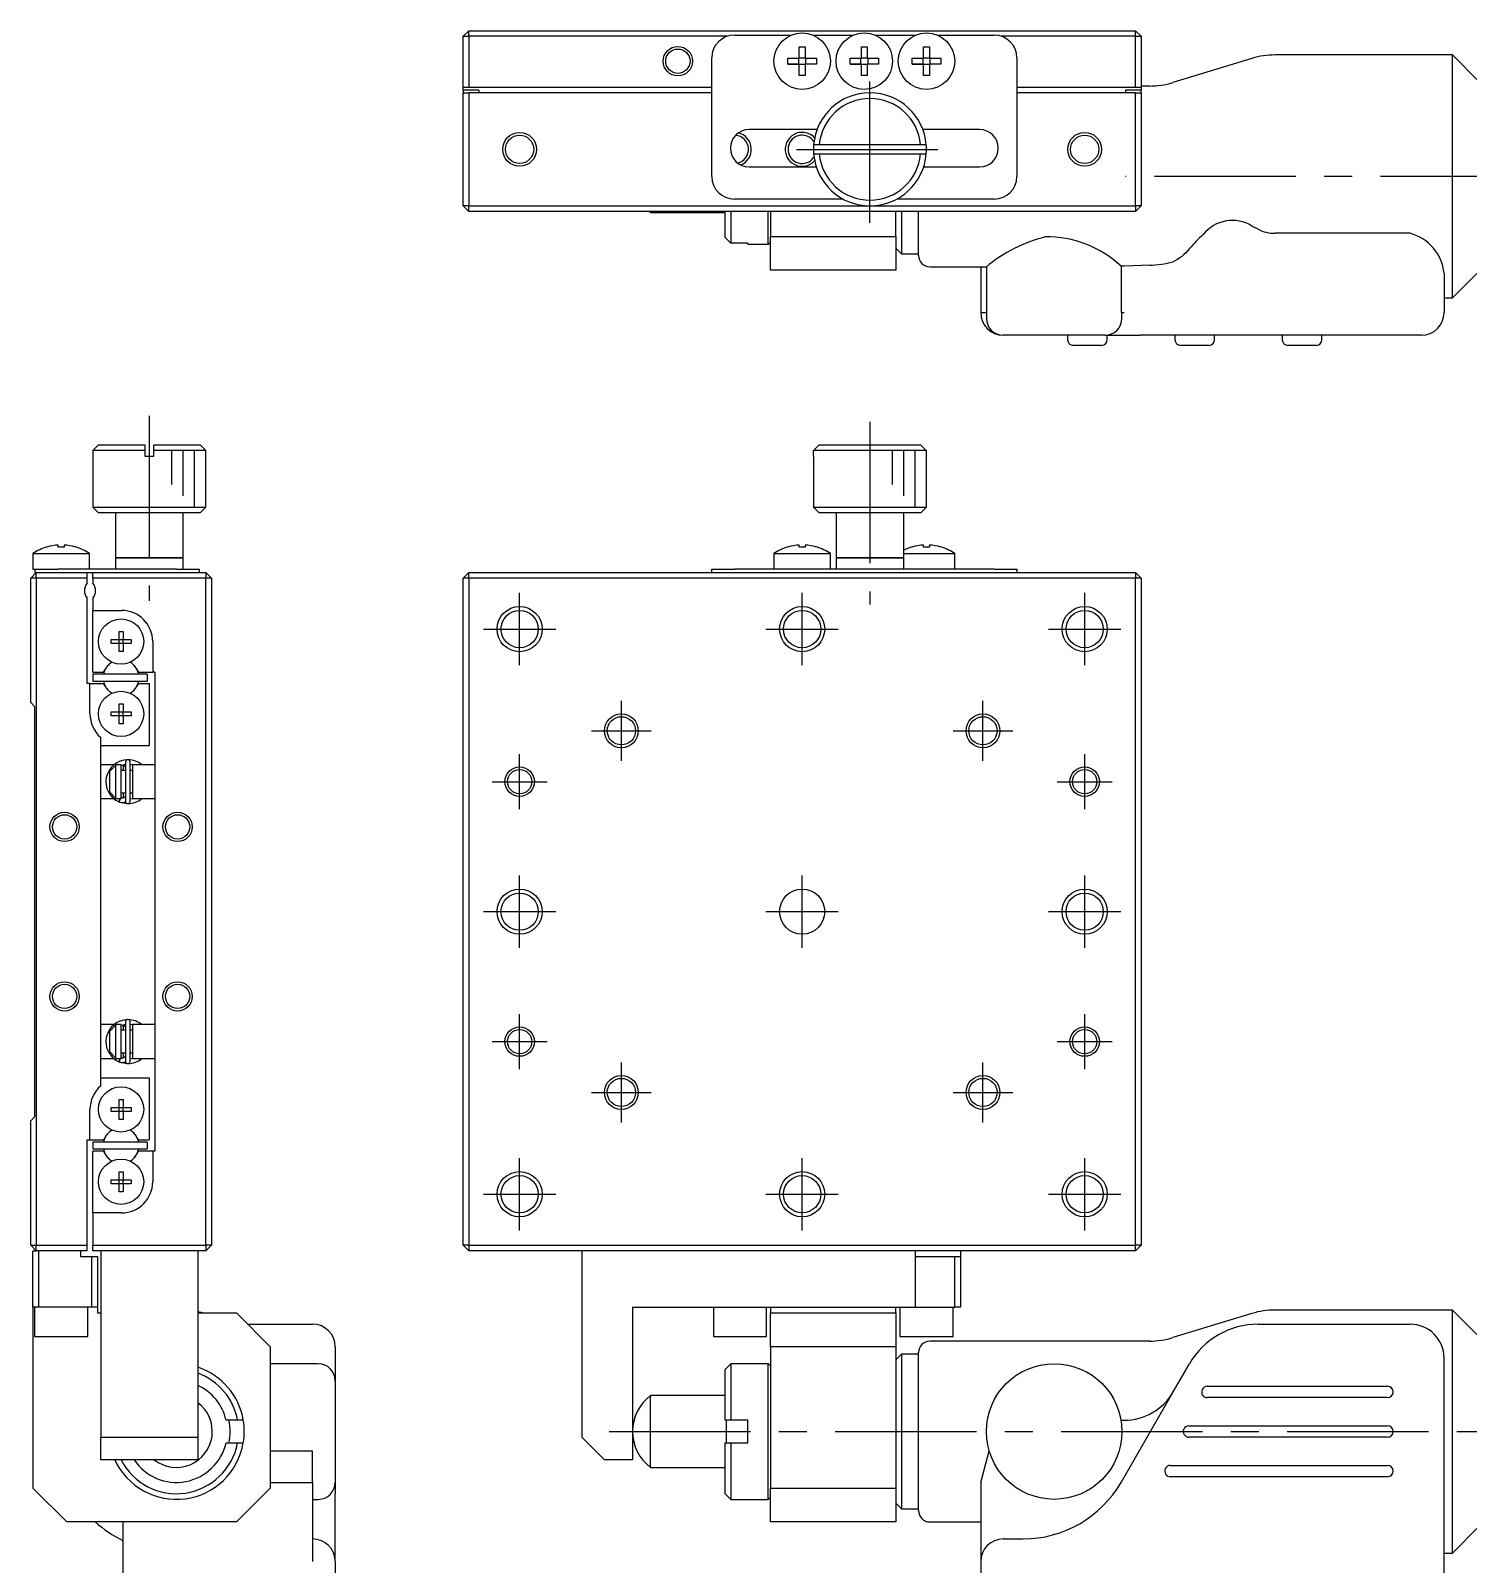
# Model space of a CAD drawing. Extents: x 19 to 461, y 13 to 234.
# Drawn here: x 31.1 to 158.3, y 98.2 to 233.9 of the extents above; entities that cross this region are included whole.
import ezdxf

# ---------------------------------------------------------------- set-up
doc = ezdxf.new("R2010")
doc.units = 0
doc.header["$LTSCALE"] = 10
doc.linetypes.add('CENTER', pattern=[2, 1.25, -0.25, 0.25, -0.25])
doc.layers.get('0').update_dxf_attribs({"linetype": 'CONTINUOUS'})
doc.layers.add('CENTER', color=1, linetype='CENTER')

msp = doc.modelspace()

# ---------------------------------------------------------------- linework, layer by layer
at = {"color": 7, "linetype": 'CONTINUOUS'}
for p, q in [((69.344929, 233.425), (69.844929, 233.925)), ((69.344929, 233.425), (69.844929, 233.425)), ((69.344929, 228.925), (69.344929, 233.425)), ((69.844929, 233.425), (69.844929, 233.925)), ((69.844929, 233.925), (128.844929, 233.925)), ((69.844929, 233.425), (69.844929, 228.925)), ((92.72043, 233.425), (69.844929, 233.425)), ((93.344929, 233.525), (98.365134, 233.525)), ((100.324725, 233.525), (103.865134, 233.525)), ((105.824725, 233.525), (109.365134, 233.525)), ((111.324725, 233.525), (116.344929, 233.525)), ((128.844929, 233.425), (116.969429, 233.425)), ((128.844929, 233.425), (128.844929, 233.925)), ((129.344929, 233.425), (128.844929, 233.925)), ((128.844929, 228.925), (128.844929, 233.425)), ((128.844929, 233.425), (129.344929, 233.425)), ((129.344929, 233.425), (129.344929, 228.925)), ((99.084929, 232.48359), (99.604929, 232.48359)), ((99.084929, 231.485), (99.084929, 232.48359)), ((99.604929, 232.48359), (99.604929, 231.485)), ((104.584929, 232.48359), (105.104929, 232.48359)), ((104.584929, 231.485), (104.584929, 232.48359)), ((105.104929, 232.48359), (105.104929, 231.485)), ((110.084929, 232.48359), (110.604929, 232.48359)), ((110.084929, 231.485), (110.084929, 232.48359)), ((110.604929, 232.48359), (110.604929, 231.485)), ((91.344929, 221.025), (91.344929, 231.525)), ((98.08634, 230.965), (98.08634, 231.485)), ((98.08634, 231.485), (99.084929, 231.485)), ((99.084929, 230.965), (98.08634, 230.965)), ((98.08634, 230.965), (99.043555, 230.965)), ((99.043555, 230.965), (99.043555, 231.485)), ((99.084929, 230.965), (99.043555, 230.965)), ((99.084929, 231.526375), (99.604929, 231.526375)), ((99.084929, 229.96641), (99.084929, 230.965)), ((99.604929, 230.923625), (99.084929, 230.923625)), ((99.604929, 231.485), (100.603519, 231.485)), ((99.604929, 230.965), (99.604929, 229.96641)), ((100.603519, 230.965), (99.604929, 230.965)), ((99.646304, 230.965), (99.604929, 230.965)), ((99.646304, 231.485), (99.646304, 230.965)), ((100.603519, 230.965), (99.646304, 230.965)), ((100.603519, 231.485), (100.603519, 230.965)), ((103.58634, 230.965), (103.58634, 231.485)), ((103.58634, 231.485), (104.584929, 231.485)), ((104.584929, 230.965), (103.58634, 230.965)), ((103.58634, 230.965), (104.543555, 230.965)), ((104.543555, 230.965), (104.543555, 231.485)), ((104.584929, 230.965), (104.543555, 230.965)), ((104.584929, 231.526375), (105.104929, 231.526375)), ((104.584929, 229.96641), (104.584929, 230.965)), ((105.104929, 230.923625), (104.584929, 230.923625)), ((105.104929, 231.485), (106.103519, 231.485)), ((105.104929, 230.965), (105.104929, 229.96641)), ((106.103519, 230.965), (105.104929, 230.965)), ((105.146304, 230.965), (105.104929, 230.965)), ((105.146304, 231.485), (105.146304, 230.965)), ((106.103519, 230.965), (105.146304, 230.965)), ((106.103519, 231.485), (106.103519, 230.965)), ((109.08634, 230.965), (109.08634, 231.485)), ((109.08634, 231.485), (110.084929, 231.485)), ((110.084929, 230.965), (109.08634, 230.965)), ((109.08634, 230.965), (110.043555, 230.965)), ((110.043555, 230.965), (110.043555, 231.485)), ((110.084929, 230.965), (110.043555, 230.965)), ((110.084929, 231.526375), (110.604929, 231.526375)), ((110.084929, 229.96641), (110.084929, 230.965)), ((110.604929, 230.923625), (110.084929, 230.923625)), ((110.604929, 231.485), (111.603519, 231.485)), ((110.604929, 230.965), (110.604929, 229.96641)), ((111.603519, 230.965), (110.604929, 230.965)), ((110.646304, 230.965), (110.604929, 230.965)), ((110.646304, 231.485), (110.646304, 230.965)), ((111.603519, 230.965), (110.646304, 230.965)), ((111.603519, 231.485), (111.603519, 230.965)), ((118.344929, 231.525), (118.344929, 221.025)), ((139.144984, 231.469461), (132.144875, 229.330539)), ((156.894929, 231.775), (141.190513, 231.775)), ((156.894929, 210.275), (156.894929, 231.775)), ((159.144929, 229.525), (156.894929, 231.775)), ((99.604929, 229.96641), (99.084929, 229.96641)), ((105.104929, 229.96641), (104.584929, 229.96641)), ((110.604929, 229.96641), (110.084929, 229.96641)), ((69.344929, 228.925), (69.844929, 228.925)), ((69.344929, 228.675), (69.344929, 228.925)), ((70.744929, 228.675), (69.344929, 228.675)), ((69.344929, 228.675), (69.344929, 228.425)), ((69.344929, 218.425), (69.344929, 228.425)), ((69.344929, 228.425), (69.844929, 228.425)), ((69.844929, 228.925), (91.344929, 228.925)), ((69.844929, 228.425), (69.844929, 218.425)), ((91.344929, 228.425), (69.844929, 228.425)), ((70.744929, 228.675), (70.744929, 228.425)), ((118.344929, 228.925), (128.844929, 228.925)), ((128.844929, 228.425), (118.344929, 228.425)), ((129.344929, 228.675), (127.944929, 228.675)), ((127.944929, 228.675), (127.944929, 228.425)), ((128.844929, 228.925), (129.344929, 228.925)), ((128.844929, 218.425), (128.844929, 228.425)), ((128.844929, 228.425), (129.344929, 228.425)), ((130.099346, 229.025), (129.344929, 229.025)), ((129.344929, 228.925), (129.344929, 228.675)), ((129.344929, 228.425), (129.344929, 228.675)), ((129.344929, 228.425), (129.344929, 218.425)), ((100.661181, 225.175), (94.644929, 225.175)), ((115.044929, 225.175), (110.028678, 225.175)), ((100.862742, 223.825), (100.360955, 223.825)), ((100.360955, 223.025), (100.862742, 223.025)), ((109.827116, 223.825), (100.862742, 223.825)), ((100.862742, 223.025), (109.827116, 223.025)), ((110.328904, 223.825), (109.827116, 223.825)), ((109.827116, 223.025), (110.328904, 223.025)), ((94.644929, 221.875), (100.591247, 221.875)), ((110.098612, 221.875), (115.044929, 221.875)), ((102.970061, 219.025), (93.344929, 219.025)), ((116.344929, 219.025), (107.719798, 219.025)), ((69.844929, 218.425), (69.344929, 218.425)), ((69.844929, 217.925), (69.344929, 218.425)), ((69.844929, 218.425), (105.344929, 218.425)), ((69.844929, 217.925), (69.844929, 218.425)), ((128.844929, 217.925), (69.844929, 217.925)), ((85.911953, 217.85), (85.911953, 217.925)), ((85.911953, 217.85), (92.544929, 217.85)), ((92.544929, 215.616673), (92.544929, 217.925)), ((93.044929, 217.925), (93.044929, 215.10892)), ((96.344929, 215.025), (96.344929, 217.925)), ((96.544929, 217.925), (96.544929, 215.725)), ((105.344929, 218.425), (128.844929, 218.425)), ((107.644929, 215.725), (107.644929, 217.925)), ((108.144929, 217.925), (108.144929, 214.175)), ((109.644929, 214.025), (109.644929, 217.925)), ((128.844929, 218.425), (128.844929, 217.925)), ((129.344929, 218.425), (128.844929, 217.925)), ((129.344929, 218.425), (128.844929, 218.425)), ((139.686381, 216.35341), (139.144984, 216.63926)), ((153.144929, 215.993847), (141.190513, 215.993847)), ((93.044929, 215.10892), (92.544929, 215.616673)), ((94.544929, 215.10892), (93.044929, 215.10892)), ((94.544929, 215.025), (94.544929, 215.10892)), ((94.544929, 215.025), (96.344929, 215.025)), ((96.344929, 215.025), (96.544929, 215.225)), ((96.544929, 215.725), (107.644929, 215.725)), ((96.544929, 212.725), (96.544929, 215.725)), ((107.644929, 215.725), (107.644929, 212.725)), ((107.644929, 214.675), (108.144929, 214.175)), ((133.458081, 214.45398), (133.287199, 214.274771)), ((133.624204, 214.645753), (133.458081, 214.45398)), ((108.144929, 214.175), (109.644929, 214.175)), ((127.561009, 213.087746), (127.561009, 208.975)), ((127.850701, 213.087746), (127.561009, 213.087746)), ((130.099346, 213.173484), (127.850701, 213.087746)), ((132.180828, 213.480825), (132.144875, 213.464771)), ((132.373127, 213.578328), (132.180828, 213.480825)), ((132.562742, 213.690072), (132.373127, 213.578328)), ((132.74931, 213.815841), (132.562742, 213.690072)), ((132.932474, 213.955397), (132.74931, 213.815841)), ((133.111885, 214.108471), (132.932474, 213.955397)), ((133.287199, 214.274771), (133.111885, 214.108471)), ((107.644929, 212.725), (96.544929, 212.725)), ((110.644929, 213.025), (115.644929, 213.025)), ((115.144929, 213.025), (115.144929, 208.975)), ((115.644929, 213.025), (115.644929, 208.475)), ((156.144929, 212.462728), (156.144929, 208.975)), ((156.894929, 210.275), (159.144929, 212.525)), ((156.144929, 210.275), (156.894929, 210.275)), ((115.144929, 208.975), (115.644929, 208.975)), ((127.561009, 208.975), (127.850701, 208.975)), ((127.644929, 208.475), (127.644929, 208.975)), ((126.144929, 206.975), (117.144929, 206.975)), ((122.834269, 206.975), (122.834269, 206.575)), ((126.144929, 206.975), (129.294077, 206.975)), ((126.334269, 206.575), (126.334269, 206.975)), ((135.356254, 206.975), (129.294077, 206.975)), ((132.334269, 206.975), (132.334269, 206.575)), ((139.686381, 206.975), (135.356254, 206.975)), ((135.834269, 206.575), (135.834269, 206.975)), ((153.144929, 206.975), (139.686381, 206.975)), ((141.834269, 206.975), (141.834269, 206.575)), ((145.334269, 206.575), (145.334269, 206.975)), ((154.144929, 206.975), (153.144929, 206.975)), ((125.834269, 206.075), (123.334269, 206.075)), ((135.334269, 206.075), (132.834269, 206.075)), ((144.834269, 206.075), (142.334269, 206.075)), ((37.075, 197.275), (36.575, 196.775)), ((41.175, 196.775), (36.575, 196.775)), ((36.575, 196.775), (36.575, 191.775)), ((37.075, 197.275), (41.175, 197.275)), ((41.175, 197.275), (41.175, 196.775)), ((41.175, 196.775), (41.175, 196.275)), ((41.975, 197.275), (46.075, 197.275)), ((41.975, 196.775), (41.975, 197.275)), ((46.575, 196.775), (41.975, 196.775)), ((41.975, 196.275), (41.975, 196.775)), ((46.575, 196.775), (46.075, 197.275)), ((46.575, 191.775), (46.575, 196.775)), ((100.360955, 196.775), (100.862742, 197.275)), ((100.360955, 196.275), (100.360955, 196.775)), ((110.328904, 196.775), (100.360955, 196.775)), ((100.862742, 197.275), (109.827116, 197.275)), ((109.827116, 197.275), (110.328904, 196.775)), ((110.328904, 196.775), (110.328904, 196.275)), ((41.175, 196.275), (41.975, 196.275)), ((100.344929, 196.275), (100.360955, 196.275)), ((100.344929, 196.275), (100.344929, 191.775)), ((110.328904, 196.275), (110.344929, 196.275)), ((110.344929, 191.775), (110.344929, 196.275)), ((36.575, 191.775), (46.575, 191.775)), ((36.575, 191.775), (37.075, 191.275)), ((46.075, 191.275), (46.575, 191.775)), ((100.344929, 191.775), (110.344929, 191.775)), ((100.344929, 191.775), (100.844929, 191.275)), ((109.844929, 191.275), (110.344929, 191.775)), ((46.075, 191.275), (37.075, 191.275)), ((38.575, 191.275), (38.575, 187.275)), ((44.575, 187.275), (44.575, 191.275)), ((109.844929, 191.275), (100.844929, 191.275)), ((102.344929, 191.275), (102.344929, 187.275)), ((108.344929, 187.275), (108.344929, 191.275)), ((31.275, 187.666657), (36.275, 187.666657)), ((31.275, 187.666657), (31.275, 186.275)), ((32.51641, 188.237581), (32.513067, 188.244436)), ((33.515, 188.237581), (33.515, 188.409953)), ((34.035, 188.237581), (33.515, 188.237581)), ((34.035, 188.409953), (34.035, 188.237581)), ((35.036933, 188.244436), (35.03359, 188.237581)), ((36.275, 186.275), (36.275, 187.666657)), ((38.575, 187.275), (44.575, 187.275)), ((44.575, 187.275), (38.575, 187.275)), ((38.575, 187.275), (38.575, 186.275)), ((44.575, 186.275), (44.575, 187.275)), ((96.844929, 187.666657), (101.844929, 187.666657)), ((96.844929, 187.666657), (96.844929, 186.275)), ((98.08634, 188.237581), (98.082997, 188.244436)), ((98.08634, 188.237581), (98.082997, 188.244436)), ((99.084929, 188.237581), (99.084929, 188.409953)), ((99.604929, 188.237581), (99.084929, 188.237581)), ((99.604929, 188.409953), (99.604929, 188.237581)), ((100.606862, 188.244436), (100.603519, 188.237581)), ((100.606862, 188.244436), (100.603519, 188.237581)), ((101.844929, 186.275), (101.844929, 187.666657)), ((102.344929, 187.275), (108.344929, 187.275)), ((105.344929, 187.275), (102.344929, 187.275)), ((102.344929, 187.275), (102.344929, 186.275)), ((108.344929, 187.275), (105.344929, 187.275)), ((108.344929, 187.666657), (112.844929, 187.666657)), ((108.344929, 186.275), (108.344929, 187.275)), ((109.08634, 188.237581), (109.082997, 188.244436)), ((109.08634, 188.237581), (109.082997, 188.244436)), ((110.084929, 188.237581), (110.084929, 188.409953)), ((110.604929, 188.237581), (110.084929, 188.237581)), ((110.604929, 188.409953), (110.604929, 188.237581)), ((111.606862, 188.244436), (111.603519, 188.237581)), ((111.606862, 188.244436), (111.603519, 188.237581)), ((112.844929, 186.275), (112.844929, 187.666657)), ((31.575, 185.975), (31.075, 185.475)), ((31.275, 186.275), (31.475, 186.275)), ((31.475, 185.975), (31.475, 186.275)), ((31.475, 186.275), (33.475, 186.275)), ((31.575, 185.975), (31.475, 185.975)), ((31.575, 185.475), (31.575, 185.975)), ((31.575, 185.975), (36.075, 185.975)), ((34.85, 186.275), (33.475, 186.275)), ((43.975, 186.275), (34.85, 186.275)), ((36.075, 185.975), (36.575, 185.975)), ((36.075, 185.475), (36.075, 185.975)), ((36.575, 185.975), (46.575, 185.975)), ((36.575, 185.475), (36.575, 185.975)), ((43.975, 186.275), (45.975, 186.275)), ((45.975, 186.275), (45.975, 185.975)), ((46.575, 185.975), (46.575, 185.475)), ((47.075, 185.475), (46.575, 185.975)), ((69.844929, 185.975), (69.344929, 185.475)), ((69.844929, 185.475), (69.844929, 185.975)), ((69.844929, 185.975), (128.844929, 185.975)), ((91.344929, 185.975), (91.344929, 186.275)), ((91.344929, 186.275), (93.344929, 186.275)), ((98.269929, 186.275), (93.344929, 186.275)), ((100.419929, 186.275), (98.269929, 186.275)), ((103.769929, 186.275), (100.419929, 186.275)), ((105.919929, 186.275), (103.769929, 186.275)), ((109.269929, 186.275), (105.919929, 186.275)), ((111.419929, 186.275), (109.269929, 186.275)), ((116.344929, 186.275), (111.419929, 186.275)), ((116.344929, 186.275), (118.344929, 186.275)), ((118.344929, 186.275), (118.344929, 185.975)), ((128.844929, 185.975), (128.844929, 185.475)), ((129.344929, 185.475), (128.844929, 185.975)), ((31.575, 185.475), (31.075, 185.475)), ((31.075, 174.475), (31.075, 185.475)), ((31.575, 185.475), (31.575, 126.475)), ((36.075, 185.475), (31.575, 185.475)), ((36.075, 185.036438), (36.075, 185.475)), ((46.575, 185.475), (36.575, 185.475)), ((36.575, 185.475), (36.575, 185.036438)), ((46.575, 126.475), (46.575, 185.475)), ((47.075, 185.475), (46.575, 185.475)), ((47.075, 185.475), (47.075, 126.475)), ((69.344929, 126.475), (69.344929, 185.475)), ((69.844929, 185.475), (69.344929, 185.475)), ((128.844929, 185.475), (69.844929, 185.475)), ((69.844929, 185.475), (69.844929, 126.475)), ((129.344929, 185.475), (128.844929, 185.475)), ((128.844929, 126.475), (128.844929, 185.475)), ((129.344929, 185.475), (129.344929, 126.475)), ((36.075, 176.175), (36.075, 183.713562)), ((36.575, 183.713562), (36.575, 182.625)), ((36.575, 182.625), (39.125, 182.625)), ((36.575, 177.175), (36.575, 182.625)), ((38.895, 180.761361), (39.255, 180.761361)), ((38.895, 180.055), (38.895, 180.761361)), ((39.255, 180.761361), (39.255, 180.055)), ((38.188639, 180.055), (38.895, 180.055)), ((38.188639, 179.695), (38.188639, 180.055)), ((38.895, 179.695), (38.188639, 179.695)), ((38.905372, 180.044628), (38.895, 180.055)), ((38.905372, 179.705372), (38.895, 179.695)), ((38.895, 178.988639), (38.895, 179.695)), ((38.905372, 180.044628), (39.244628, 180.044628)), ((38.905372, 179.705372), (38.905372, 180.044628)), ((39.244628, 179.705372), (38.905372, 179.705372)), ((39.244628, 180.044628), (39.255, 180.055)), ((39.244628, 180.044628), (39.244628, 179.705372)), ((39.244628, 179.705372), (39.255, 179.695)), ((39.255, 180.055), (39.961361, 180.055)), ((39.255, 179.695), (39.255, 178.988639)), ((39.961361, 179.695), (39.255, 179.695)), ((39.961361, 180.055), (39.961361, 179.695)), ((41.875, 179.875), (41.875, 177.175)), ((39.255, 178.988639), (38.895, 178.988639)), ((36.575, 177.175), (37.524194, 177.175)), ((41.375, 176.975), (36.575, 176.975)), ((36.575, 176.975), (36.575, 176.375)), ((37.524194, 177.175), (37.67436, 177.435095)), ((40.47564, 177.435095), (40.625806, 177.175)), ((40.625806, 177.175), (41.875, 177.175)), ((41.375, 176.975), (41.375, 176.375)), ((42.075, 177.175), (41.875, 177.175)), ((42.075, 177.175), (42.075, 134.775)), ((36.325, 176.175), (36.075, 176.175)), ((36.325, 173.475), (36.325, 176.175)), ((36.325, 176.175), (37.524194, 176.175)), ((36.575, 176.375), (41.375, 176.375)), ((37.67436, 175.914905), (37.524194, 176.175)), ((40.625806, 176.175), (40.47564, 175.914905)), ((40.625806, 176.175), (41.575, 176.175)), ((41.575, 176.175), (41.575, 170.675)), ((31.075, 174.475), (31.425, 174.125)), ((31.425, 174.125), (31.425, 137.825)), ((38.895, 174.361361), (39.255, 174.361361)), ((38.895, 173.655), (38.895, 174.361361)), ((39.255, 174.361361), (39.255, 173.655)), ((38.188639, 173.655), (38.895, 173.655)), ((38.188639, 173.295), (38.188639, 173.655)), ((38.895, 173.295), (38.188639, 173.295)), ((38.905372, 173.644628), (38.895, 173.655)), ((38.905372, 173.305372), (38.895, 173.295)), ((38.895, 172.588639), (38.895, 173.295)), ((39.255, 172.588639), (38.895, 172.588639)), ((38.905372, 173.644628), (39.244628, 173.644628)), ((38.905372, 173.305372), (38.905372, 173.644628)), ((39.244628, 173.305372), (38.905372, 173.305372)), ((39.244628, 173.644628), (39.255, 173.655)), ((39.244628, 173.644628), (39.244628, 173.305372)), ((39.244628, 173.305372), (39.255, 173.295)), ((39.255, 173.655), (39.961361, 173.655)), ((39.255, 173.295), (39.255, 172.588639)), ((39.961361, 173.295), (39.255, 173.295)), ((39.961361, 173.655), (39.961361, 173.295)), ((37.275, 140.554062), (37.275, 171.395938)), ((37.275, 170.675), (41.575, 170.675)), ((38.438755, 168.975), (37.275, 168.975)), ((38.075, 168.391515), (38.575, 168.920683)), ((38.075, 166.558485), (38.075, 168.391515)), ((38.575, 168.975), (38.575, 168.920683)), ((39.075, 168.975), (38.575, 168.975)), ((38.575, 168.920683), (38.575, 166.029317)), ((38.910914, 169.262581), (38.892922, 169.254781)), ((38.967355, 169.284821), (38.910469, 169.26344)), ((39.063705, 168.904805), (39.078249, 168.910571)), ((39.074842, 168.91021), (39.479957, 169.018689)), ((39.075, 165.975), (39.075, 168.975)), ((39.48, 168.475), (39.075, 168.475)), ((39.078249, 168.910571), (39.092511, 168.915387)), ((39.092511, 168.915387), (39.107003, 168.919472)), ((39.107003, 168.919472), (39.12169, 168.922816)), ((39.12169, 168.922816), (39.136532, 168.925406)), ((39.136532, 168.925406), (39.15149, 168.927236)), ((39.15149, 168.927236), (39.166526, 168.9283)), ((39.166526, 168.9283), (39.1816, 168.928595)), ((39.1816, 168.928595), (39.196672, 168.928118)), ((39.196672, 168.928118), (39.211702, 168.926872)), ((39.211702, 168.926872), (39.22665, 168.924859)), ((39.22665, 168.924859), (39.241477, 168.922085)), ((39.241477, 168.922085), (39.256143, 168.918559)), ((39.256143, 168.918559), (39.27061, 168.914291)), ((39.27061, 168.914291), (39.284841, 168.909293)), ((39.275, 168.475), (39.275, 168.913184)), ((39.275, 168.475), (39.275, 168.913183)), ((39.284841, 168.909293), (39.298799, 168.90358)), ((39.298799, 168.90358), (39.312448, 168.897167)), ((39.312448, 168.897167), (39.325754, 168.890074)), ((39.325754, 168.890074), (39.338683, 168.88232)), ((39.338683, 168.88232), (39.351203, 168.873926)), ((39.351203, 168.873926), (39.363284, 168.864917)), ((39.363284, 168.864917), (39.374897, 168.855316)), ((39.374897, 168.855316), (39.386014, 168.845149)), ((39.386014, 168.845149), (39.396609, 168.834444)), ((39.396609, 168.834444), (39.406657, 168.823229)), ((39.406657, 168.823229), (39.416136, 168.811532)), ((39.416136, 168.811532), (39.425023, 168.799383)), ((39.425023, 168.799383), (39.4333, 168.786814)), ((39.4333, 168.786814), (39.440948, 168.773857)), ((39.440948, 168.773857), (39.44795, 168.760542)), ((39.44795, 168.760542), (39.454291, 168.746903)), ((39.454291, 168.746903), (39.459957, 168.732974)), ((39.459957, 168.732974), (39.464937, 168.718787)), ((39.464937, 168.718787), (39.46922, 168.704378)), ((39.46922, 168.704378), (39.472798, 168.689779)), ((39.472798, 168.689779), (39.475662, 168.675027)), ((39.475662, 168.675027), (39.477807, 168.660156)), ((39.477807, 168.660156), (39.479229, 168.6452)), ((39.479229, 168.6452), (39.479924, 168.630196)), ((39.479924, 168.630196), (39.48, 168.623501)), ((39.48, 169.225), (39.48, 165.725)), ((39.87, 165.725), (39.87, 169.225)), ((40.075, 168.475), (39.87, 168.475)), ((39.870056, 169.018366), (40.075246, 168.978369)), ((40.075, 168.975), (40.075, 165.975)), ((42.075, 168.975), (40.075, 168.975)), ((40.075246, 168.978369), (40.087433, 168.975086)), ((37.275, 165.975), (38.438385, 165.975)), ((38.575, 166.029317), (38.075, 166.558485)), ((38.575, 166.029317), (38.575, 165.975)), ((38.575, 165.975), (39.075, 165.975)), ((38.881308, 165.70037), (38.901093, 165.691661)), ((38.901603, 165.691382), (38.969304, 165.9148)), ((38.907084, 165.702548), (38.906879, 165.697003)), ((38.906879, 165.697003), (38.907208, 165.692582)), ((38.90782, 165.709179), (38.907084, 165.702548)), ((38.907208, 165.692582), (38.9077, 165.69035)), ((38.9077, 165.69035), (38.90974, 165.686983)), ((38.909084, 165.716853), (38.90782, 165.709179)), ((38.910867, 165.725517), (38.909084, 165.716853)), ((38.90974, 165.686983), (38.910469, 165.68656)), ((38.910469, 165.68656), (38.940636, 165.674506)), ((38.913156, 165.735116), (38.910867, 165.725517)), ((38.915938, 165.745584), (38.913156, 165.735116)), ((38.919192, 165.756853), (38.915938, 165.745584)), ((38.922899, 165.768847), (38.919192, 165.756853)), ((38.927032, 165.781486), (38.922899, 165.768847)), ((38.931565, 165.794686), (38.927032, 165.781486)), ((38.936467, 165.80836), (38.931565, 165.794686)), ((38.941706, 165.822417), (38.936467, 165.80836)), ((38.940636, 165.674506), (38.973055, 165.663347)), ((38.947247, 165.836763), (38.941706, 165.822417)), ((38.953053, 165.851303), (38.947247, 165.836763)), ((38.959085, 165.865939), (38.953053, 165.851303)), ((38.965303, 165.880575), (38.959085, 165.865939)), ((38.959953, 165.667304), (39.647408, 165.531344)), ((38.971667, 165.895113), (38.965303, 165.880575)), ((38.969304, 165.9148), (38.999495, 165.975002)), ((38.978133, 165.909457), (38.971667, 165.895113)), ((38.973055, 165.663347), (39.005982, 165.653824)), ((38.984658, 165.923511), (38.978133, 165.909457)), ((38.9912, 165.937182), (38.984658, 165.923511)), ((38.997714, 165.950378), (38.9912, 165.937182)), ((39.004158, 165.963012), (38.997714, 165.950378)), ((39.010488, 165.975), (39.004158, 165.963012)), ((39.005982, 165.653824), (39.039334, 165.645961)), ((39.039334, 165.645961), (39.073028, 165.639776)), ((39.061649, 166.045034), (39.049361, 166.050362)), ((39.072025, 166.041788), (39.063705, 166.045195)), ((39.086205, 166.036643), (39.072025, 166.041788)), ((39.073028, 165.639776), (39.106983, 165.635284)), ((39.075, 166.475), (39.48, 166.475)), ((39.100628, 166.032227), (39.086205, 166.036643)), ((39.115257, 166.028552), (39.100628, 166.032227)), ((39.106983, 165.635284), (39.141115, 165.632494)), ((39.130054, 166.025628), (39.115257, 166.028552)), ((39.14498, 166.023465), (39.130054, 166.025628)), ((39.141115, 165.632494), (39.175341, 165.631415)), ((39.159995, 166.022067), (39.14498, 166.023465)), ((39.175059, 166.021438), (39.159995, 166.022067)), ((39.190133, 166.02158), (39.175059, 166.021438)), ((39.175341, 165.631415), (39.209577, 165.632047)), ((39.205176, 166.022492), (39.190133, 166.02158)), ((39.220149, 166.02417), (39.205176, 166.022492)), ((39.209577, 165.632047), (39.24374, 165.634389)), ((39.235013, 166.026609), (39.220149, 166.02417)), ((39.249729, 166.029801), (39.235013, 166.026609)), ((39.24374, 165.634389), (39.277746, 165.638436)), ((39.264259, 166.033736), (39.249729, 166.029801)), ((39.278566, 166.038403), (39.264259, 166.033736)), ((39.275, 166.036806), (39.275, 166.475)), ((39.275, 166.036805), (39.275, 166.475)), ((39.277746, 165.638436), (39.311513, 165.644178)), ((39.292614, 166.043786), (39.278566, 166.038403)), ((39.306366, 166.049871), (39.292614, 166.043786)), ((39.319791, 166.05664), (39.306366, 166.049871)), ((39.311513, 165.644178), (39.344957, 165.651601)), ((39.332853, 166.064074), (39.319791, 166.05664)), ((39.345522, 166.072152), (39.332853, 166.064074)), ((39.344957, 165.651601), (39.377996, 165.660686)), ((39.357768, 166.080853), (39.345522, 166.072152)), ((39.369561, 166.090151), (39.357768, 166.080853)), ((39.380874, 166.100024), (39.369561, 166.090151)), ((39.377996, 165.660686), (39.410551, 165.671413)), ((39.391681, 166.110445), (39.380874, 166.100024)), ((39.401957, 166.121386), (39.391681, 166.110445)), ((39.411679, 166.132821), (39.401957, 166.121386)), ((39.410551, 165.671413), (39.442542, 165.683755)), ((39.420824, 166.14472), (39.411679, 166.132821)), ((39.429372, 166.157053), (39.420824, 166.14472)), ((39.437306, 166.169791), (39.429372, 166.157053)), ((39.444606, 166.182901), (39.437306, 166.169791)), ((39.442542, 165.683755), (39.473889, 165.697683)), ((39.451257, 166.196353), (39.444606, 166.182901)), ((39.457244, 166.210113), (39.451257, 166.196353)), ((39.462555, 166.22415), (39.457244, 166.210113)), ((39.467178, 166.23843), (39.462555, 166.22415)), ((39.471102, 166.252918), (39.467178, 166.23843)), ((39.474319, 166.267581), (39.471102, 166.252918)), ((39.473889, 165.697683), (39.481547, 165.701375)), ((39.476823, 166.282385), (39.474319, 166.267581)), ((39.478606, 166.297294), (39.476823, 166.282385)), ((39.479666, 166.312274), (39.478606, 166.297294)), ((39.48, 166.326499), (39.479666, 166.312274)), ((39.87, 166.475), (40.075, 166.475)), ((40.075203, 165.971632), (39.870023, 165.931318)), ((40.075, 165.975), (42.075, 165.975)), ((40.086431, 165.974678), (40.075203, 165.971632)), ((38.438755, 145.975), (37.275, 145.975)), ((38.075, 145.391515), (38.575, 145.920683)), ((38.075, 143.558485), (38.075, 145.391515)), ((38.575, 145.975), (38.575, 145.920683)), ((39.075, 145.975), (38.575, 145.975)), ((38.575, 145.920683), (38.575, 143.029317)), ((38.910914, 146.262581), (38.892922, 146.254781)), ((38.905213, 146.259204), (38.901812, 146.258663)), ((38.967355, 146.284821), (38.910469, 146.26344)), ((39.063705, 145.904805), (39.078249, 145.910571)), ((39.074842, 145.91021), (39.479957, 146.018689)), ((39.075, 142.975), (39.075, 145.975)), ((39.48, 145.475), (39.075, 145.475)), ((39.078249, 145.910571), (39.092511, 145.915387)), ((39.092511, 145.915387), (39.107003, 145.919472)), ((39.107003, 145.919472), (39.12169, 145.922816)), ((39.12169, 145.922816), (39.136532, 145.925406)), ((39.136532, 145.925406), (39.15149, 145.927236)), ((39.15149, 145.927236), (39.166526, 145.9283)), ((39.166526, 145.9283), (39.1816, 145.928595)), ((39.1816, 145.928595), (39.196672, 145.928118)), ((39.196672, 145.928118), (39.211702, 145.926872)), ((39.211702, 145.926872), (39.22665, 145.924859)), ((39.22665, 145.924859), (39.241477, 145.922085)), ((39.241477, 145.922085), (39.256143, 145.918559)), ((39.256143, 145.918559), (39.27061, 145.914291)), ((39.27061, 145.914291), (39.284841, 145.909293)), ((39.275, 145.475), (39.275, 145.913184)), ((39.275, 145.475), (39.275, 145.913183)), ((39.284841, 145.909293), (39.298799, 145.90358)), ((39.298799, 145.90358), (39.312448, 145.897167)), ((39.312448, 145.897167), (39.325754, 145.890074)), ((39.325754, 145.890074), (39.338683, 145.88232)), ((39.338683, 145.88232), (39.351203, 145.873926)), ((39.351203, 145.873926), (39.363284, 145.864917)), ((39.363284, 145.864917), (39.374897, 145.855316)), ((39.374897, 145.855316), (39.386014, 145.845149)), ((39.386014, 145.845149), (39.396609, 145.834444)), ((39.396609, 145.834444), (39.406657, 145.823229)), ((39.406657, 145.823229), (39.416136, 145.811532)), ((39.416136, 145.811532), (39.425023, 145.799383)), ((39.425023, 145.799383), (39.4333, 145.786814)), ((39.4333, 145.786814), (39.440948, 145.773857)), ((39.440948, 145.773857), (39.44795, 145.760542)), ((39.44795, 145.760542), (39.454291, 145.746903)), ((39.454291, 145.746903), (39.459957, 145.732974)), ((39.459957, 145.732974), (39.464937, 145.718787)), ((39.464937, 145.718787), (39.46922, 145.704378)), ((39.46922, 145.704378), (39.472798, 145.689779)), ((39.472798, 145.689779), (39.475662, 145.675027)), ((39.475662, 145.675027), (39.477807, 145.660156)), ((39.477807, 145.660156), (39.479229, 145.6452)), ((39.479229, 145.6452), (39.479924, 145.630196)), ((39.479924, 145.630196), (39.48, 145.623501)), ((39.48, 146.225), (39.48, 142.725)), ((39.87, 142.725), (39.87, 146.225)), ((40.075, 145.475), (39.87, 145.475)), ((39.870056, 146.018366), (40.075246, 145.978369)), ((40.075, 145.975), (40.075, 142.975)), ((42.075, 145.975), (40.075, 145.975)), ((40.075246, 145.978369), (40.087433, 145.975086)), ((37.275, 142.975), (38.438385, 142.975)), ((38.575, 143.029317), (38.075, 143.558485)), ((38.575, 143.029317), (38.575, 142.975)), ((38.575, 142.975), (39.075, 142.975)), ((38.881308, 142.70037), (38.908303, 142.688553)), ((38.901603, 142.691382), (38.969304, 142.9148)), ((38.907084, 142.702548), (38.906879, 142.697003)), ((38.906879, 142.697003), (38.907208, 142.692582)), ((38.90782, 142.709179), (38.907084, 142.702548)), ((38.907208, 142.692582), (38.9077, 142.69035)), ((38.9077, 142.69035), (38.90974, 142.686983)), ((38.909084, 142.716853), (38.90782, 142.709179)), ((38.910867, 142.725517), (38.909084, 142.716853)), ((38.90974, 142.686983), (38.910469, 142.68656)), ((38.910469, 142.68656), (38.940636, 142.674506)), ((38.913156, 142.735116), (38.910867, 142.725517)), ((38.915938, 142.745584), (38.913156, 142.735116)), ((38.919192, 142.756853), (38.915938, 142.745584)), ((38.922899, 142.768847), (38.919192, 142.756853)), ((38.927032, 142.781486), (38.922899, 142.768847)), ((38.931565, 142.794686), (38.927032, 142.781486)), ((38.936467, 142.80836), (38.931565, 142.794686)), ((38.941706, 142.822417), (38.936467, 142.80836)), ((38.940636, 142.674506), (38.973055, 142.663347)), ((38.947247, 142.836763), (38.941706, 142.822417)), ((38.953053, 142.851303), (38.947247, 142.836763)), ((38.959085, 142.865939), (38.953053, 142.851303)), ((38.965303, 142.880575), (38.959085, 142.865939)), ((38.959953, 142.667304), (39.647408, 142.531344)), ((38.971667, 142.895113), (38.965303, 142.880575)), ((38.969304, 142.9148), (38.999495, 142.975002)), ((38.978133, 142.909457), (38.971667, 142.895113)), ((38.973055, 142.663347), (39.005982, 142.653824)), ((38.984658, 142.923511), (38.978133, 142.909457)), ((38.9912, 142.937182), (38.984658, 142.923511)), ((38.997714, 142.950378), (38.9912, 142.937182)), ((39.004158, 142.963012), (38.997714, 142.950378)), ((39.010488, 142.975), (39.004158, 142.963012)), ((39.005982, 142.653824), (39.039334, 142.645961)), ((39.039334, 142.645961), (39.073028, 142.639776)), ((39.061649, 143.045034), (39.049361, 143.050362)), ((39.072025, 143.041788), (39.063705, 143.045195)), ((39.086205, 143.036643), (39.072025, 143.041788)), ((39.073028, 142.639776), (39.106983, 142.635284)), ((39.075, 143.475), (39.48, 143.475)), ((39.100628, 143.032227), (39.086205, 143.036643)), ((39.115257, 143.028552), (39.100628, 143.032227)), ((39.106983, 142.635284), (39.141115, 142.632494)), ((39.130054, 143.025628), (39.115257, 143.028552)), ((39.14498, 143.023465), (39.130054, 143.025628)), ((39.141115, 142.632494), (39.175341, 142.631415)), ((39.159995, 143.022067), (39.14498, 143.023465)), ((39.175059, 143.021438), (39.159995, 143.022067)), ((39.190133, 143.02158), (39.175059, 143.021438)), ((39.175341, 142.631415), (39.209577, 142.632047)), ((39.205176, 143.022492), (39.190133, 143.02158)), ((39.220149, 143.02417), (39.205176, 143.022492)), ((39.209577, 142.632047), (39.24374, 142.634389)), ((39.235013, 143.026609), (39.220149, 143.02417)), ((39.249729, 143.029801), (39.235013, 143.026609)), ((39.24374, 142.634389), (39.277746, 142.638436)), ((39.264259, 143.033736), (39.249729, 143.029801)), ((39.278566, 143.038403), (39.264259, 143.033736)), ((39.275, 143.036806), (39.275, 143.475)), ((39.275, 143.036805), (39.275, 143.475)), ((39.277746, 142.638436), (39.311513, 142.644178)), ((39.292614, 143.043786), (39.278566, 143.038403)), ((39.306366, 143.049871), (39.292614, 143.043786)), ((39.319791, 143.05664), (39.306366, 143.049871)), ((39.311513, 142.644178), (39.344957, 142.651601)), ((39.332853, 143.064074), (39.319791, 143.05664)), ((39.345522, 143.072152), (39.332853, 143.064074)), ((39.344957, 142.651601), (39.377996, 142.660686)), ((39.357768, 143.080853), (39.345522, 143.072152)), ((39.369561, 143.090151), (39.357768, 143.080853)), ((39.380874, 143.100024), (39.369561, 143.090151)), ((39.377996, 142.660686), (39.410551, 142.671413)), ((39.391681, 143.110445), (39.380874, 143.100024)), ((39.401957, 143.121386), (39.391681, 143.110445)), ((39.411679, 143.132821), (39.401957, 143.121386)), ((39.410551, 142.671413), (39.442542, 142.683755)), ((39.420824, 143.14472), (39.411679, 143.132821)), ((39.429372, 143.157053), (39.420824, 143.14472)), ((39.437306, 143.169791), (39.429372, 143.157053)), ((39.444606, 143.182901), (39.437306, 143.169791)), ((39.442542, 142.683755), (39.473889, 142.697683)), ((39.451257, 143.196353), (39.444606, 143.182901)), ((39.457244, 143.210113), (39.451257, 143.196353)), ((39.462555, 143.22415), (39.457244, 143.210113)), ((39.467178, 143.23843), (39.462555, 143.22415)), ((39.471102, 143.252918), (39.467178, 143.23843)), ((39.474319, 143.267581), (39.471102, 143.252918)), ((39.473889, 142.697683), (39.481547, 142.701375)), ((39.476823, 143.282385), (39.474319, 143.267581)), ((39.478606, 143.297294), (39.476823, 143.282385)), ((39.479666, 143.312274), (39.478606, 143.297294)), ((39.48, 143.326499), (39.479666, 143.312274)), ((39.87, 143.475), (40.075, 143.475)), ((40.075203, 142.971632), (39.870023, 142.931318)), ((40.075, 142.975), (42.075, 142.975)), ((40.086431, 142.974678), (40.075203, 142.971632)), ((37.275, 141.275), (41.575, 141.275)), ((41.575, 141.275), (41.575, 135.775)), ((36.325, 135.775), (36.325, 138.475)), ((38.188639, 138.655), (38.895, 138.655)), ((38.188639, 138.295), (38.188639, 138.655)), ((38.895, 139.361361), (39.255, 139.361361)), ((38.895, 138.655), (38.895, 139.361361)), ((38.905372, 138.644628), (38.895, 138.655)), ((38.905372, 138.644628), (39.244628, 138.644628)), ((38.905372, 138.305372), (38.905372, 138.644628)), ((39.244628, 138.644628), (39.255, 138.655)), ((39.244628, 138.644628), (39.244628, 138.305372)), ((39.255, 139.361361), (39.255, 138.655)), ((39.255, 138.655), (39.961361, 138.655)), ((39.961361, 138.655), (39.961361, 138.295)), ((31.425, 137.825), (31.075, 137.475)), ((31.075, 126.475), (31.075, 137.475)), ((38.895, 138.295), (38.188639, 138.295)), ((38.905372, 138.305372), (38.895, 138.295)), ((38.895, 137.588639), (38.895, 138.295)), ((39.255, 137.588639), (38.895, 137.588639)), ((39.244628, 138.305372), (38.905372, 138.305372)), ((39.244628, 138.305372), (39.255, 138.295)), ((39.255, 138.295), (39.255, 137.588639)), ((39.961361, 138.295), (39.255, 138.295)), ((36.075, 135.775), (36.325, 135.775)), ((36.075, 126.475), (36.075, 135.775)), ((36.325, 135.775), (37.524194, 135.775)), ((37.67436, 136.035095), (37.524194, 135.775)), ((40.625806, 135.775), (40.47564, 136.035095)), ((40.625806, 135.775), (41.575, 135.775)), ((41.375, 135.575), (36.575, 135.575)), ((36.575, 135.575), (36.575, 134.975)), ((36.575, 134.975), (41.375, 134.975)), ((37.524194, 134.775), (36.575, 134.775)), ((36.575, 129.325), (36.575, 134.775)), ((37.524194, 134.775), (37.67436, 134.514905)), ((40.47564, 134.514905), (40.625806, 134.775)), ((41.875, 134.775), (40.625806, 134.775)), ((41.375, 135.575), (41.375, 134.975)), ((41.875, 134.775), (41.875, 132.075)), ((42.075, 134.775), (41.875, 134.775)), ((38.188639, 131.895), (38.188639, 132.255)), ((38.188639, 132.255), (38.895, 132.255)), ((38.895, 131.895), (38.188639, 131.895)), ((38.895, 132.961361), (39.255, 132.961361)), ((38.895, 132.255), (38.895, 132.961361)), ((38.905372, 132.244628), (38.895, 132.255)), ((38.905372, 131.905372), (38.895, 131.895)), ((38.895, 131.188639), (38.895, 131.895)), ((38.905372, 132.244628), (39.244628, 132.244628)), ((38.905372, 131.905372), (38.905372, 132.244628)), ((39.244628, 131.905372), (38.905372, 131.905372)), ((39.244628, 132.244628), (39.255, 132.255)), ((39.244628, 132.244628), (39.244628, 131.905372)), ((39.244628, 131.905372), (39.255, 131.895)), ((39.255, 132.961361), (39.255, 132.255)), ((39.255, 132.255), (39.961361, 132.255)), ((39.255, 131.895), (39.255, 131.188639)), ((39.961361, 131.895), (39.255, 131.895)), ((39.961361, 132.255), (39.961361, 131.895)), ((39.255, 131.188639), (38.895, 131.188639)), ((36.575, 129.325), (36.575, 126.475)), ((39.125, 129.325), (36.575, 129.325)), ((31.075, 126.475), (31.575, 126.475)), ((31.075, 126.475), (31.575, 125.975)), ((31.575, 125.975), (31.575, 126.475)), ((31.575, 126.475), (36.075, 126.475)), ((36.075, 125.975), (36.075, 126.475)), ((36.575, 126.475), (46.575, 126.475)), ((36.575, 125.975), (36.575, 126.475)), ((47.075, 126.475), (46.575, 126.475)), ((46.575, 126.475), (46.575, 125.975)), ((47.075, 126.475), (46.575, 125.975)), ((69.344929, 126.475), (69.844929, 125.975)), ((69.844929, 126.475), (69.344929, 126.475)), ((69.844929, 126.475), (69.844929, 125.975)), ((69.844929, 126.475), (128.844929, 126.475)), ((128.844929, 125.975), (128.844929, 126.475)), ((129.344929, 126.475), (128.844929, 126.475)), ((128.844929, 125.975), (129.344929, 126.475)), ((31.275, 120.975), (31.275, 125.975)), ((31.275, 125.975), (31.575, 125.975)), ((36.075, 125.975), (31.575, 125.975)), ((31.775, 125.975), (31.775, 120.975)), ((35.475, 125.975), (35.475, 125.475)), ((35.475, 125.475), (36.475, 125.475)), ((36.475, 120.975), (36.475, 125.475)), ((36.475, 125.475), (36.975, 125.475)), ((46.575, 125.975), (36.575, 125.975)), ((36.975, 125.475), (36.975, 120.975)), ((37.275, 125.975), (37.275, 109.475)), ((45.875, 125.975), (45.875, 109.475)), ((128.844929, 125.975), (69.844929, 125.975)), ((79.844929, 125.975), (79.844929, 109.475)), ((109.344929, 125.975), (109.344929, 120.975)), ((109.344929, 125.475), (112.844929, 125.475)), ((112.844929, 120.975), (112.844929, 125.475)), ((112.844929, 125.475), (113.344929, 125.475)), ((113.344929, 125.975), (113.344929, 125.475)), ((113.344929, 125.475), (113.344929, 120.975)), ((31.775, 120.975), (31.275, 120.975)), ((31.275, 120.975), (31.275, 104.975)), ((31.425, 120.975), (31.425, 118.375)), ((36.475, 120.975), (31.775, 120.975)), ((36.125, 118.375), (36.125, 120.975)), ((36.975, 120.975), (36.475, 120.975)), ((36.975, 120.975), (36.975, 120.475)), ((84.344929, 120.975), (84.344929, 107.475)), ((84.344929, 120.975), (109.344929, 120.975)), ((91.494929, 120.975), (91.494929, 118.375)), ((96.194929, 118.375), (96.194929, 120.975)), ((96.544929, 120.975), (96.544929, 120.475)), ((107.644929, 120.475), (107.644929, 120.975)), ((107.994929, 120.975), (107.994929, 118.375)), ((109.344929, 120.975), (112.844929, 120.975)), ((112.694929, 118.375), (112.694929, 120.975)), ((113.344929, 120.975), (112.844929, 120.975)), ((36.975, 120.475), (37.275, 120.475)), ((45.875, 120.475), (49.275, 120.475)), ((52.275, 117.475), (49.275, 120.475)), ((50.275, 119.475), (56.025, 119.475)), ((96.544929, 120.475), (107.644929, 120.475)), ((96.544929, 117.475), (96.544929, 120.475)), ((107.644929, 120.475), (107.644929, 117.475)), ((139.144984, 120.419461), (132.144875, 118.280539)), ((139.686381, 119.475), (153.144929, 119.475)), ((156.894929, 120.725), (141.190513, 120.725)), ((156.894929, 99.225), (156.894929, 120.725)), ((159.144929, 118.475), (156.894929, 120.725)), ((31.425, 118.375), (36.125, 118.375)), ((91.494929, 118.375), (93.844929, 118.375)), ((93.844929, 118.375), (96.194929, 118.375)), ((107.994929, 118.375), (110.344929, 118.375)), ((110.344929, 118.375), (112.694929, 118.375)), ((52.275, 117.475), (52.275, 104.975)), ((58.025, 117.475), (58.025, 114.975)), ((107.644929, 117.475), (96.544929, 117.475)), ((96.544929, 117.475), (96.544929, 104.975)), ((107.644929, 117.475), (107.644929, 104.975)), ((108.144929, 116.825), (107.644929, 116.325)), ((108.144929, 116.825), (108.144929, 103.125)), ((109.644929, 116.825), (108.144929, 116.825)), ((109.644929, 102.975), (109.644929, 116.975)), ((130.099346, 117.975), (110.644929, 117.975)), ((56.525, 115.975), (52.275, 115.975)), ((93.044929, 115.975), (92.544929, 115.475)), ((92.544929, 110.975), (92.544929, 115.475)), ((93.044929, 115.975), (93.044929, 110.975)), ((96.344929, 115.975), (93.044929, 115.975)), ((96.344929, 109.975), (96.344929, 115.975)), ((96.544929, 115.775), (96.344929, 115.975)), ((132.180828, 113.475), (133.624204, 115.975)), ((156.144929, 79.19734), (156.144929, 116.475)), ((58.025, 114.975), (58.025, 114.475)), ((58.025, 114.475), (58.025, 109.975)), ((85.911953, 106.8), (85.911953, 113.15)), ((92.544929, 113.15), (85.911953, 113.15)), ((127.562026, 105.475), (132.180828, 113.475)), ((135.196618, 113.975), (151.144929, 113.975)), ((151.144929, 112.975), (135.196618, 112.975)), ((48.618544, 110.975), (48.362482, 110.975)), ((49.383327, 110.975), (48.618544, 110.975)), ((49.89108, 110.975), (49.383327, 110.975)), ((58.025, 109.975), (58.025, 105.475)), ((93.044929, 110.975), (92.544929, 110.975)), ((92.644929, 108.974928), (92.644929, 110.975072)), ((94.544929, 110.975), (93.044929, 110.975)), ((94.544929, 108.975), (94.544929, 110.975)), ((96.344929, 103.975), (96.344929, 109.975)), ((127.561009, 110.975), (127.850701, 110.975)), ((133.564542, 110.475), (151.144929, 110.475)), ((37.275, 107.475), (37.275, 109.475)), ((37.275, 109.475), (45.875, 109.475)), ((45.875, 109.475), (45.875, 107.475)), ((48.362482, 108.975), (48.618544, 108.975)), ((48.618544, 108.975), (49.383327, 108.975)), ((49.383327, 108.975), (49.89108, 108.975)), ((79.844929, 109.475), (81.844929, 107.475)), ((92.544929, 104.475), (92.544929, 108.975)), ((92.544929, 108.975), (93.044929, 108.975)), ((93.044929, 108.975), (93.044929, 103.975)), ((93.044929, 108.975), (94.544929, 108.975)), ((151.144929, 109.475), (133.564542, 109.475)), ((45.875, 107.475), (37.275, 107.475)), ((52.275, 108.267224), (56.025, 108.267224)), ((56.025, 105.475), (56.025, 108.267224)), ((84.344929, 107.475), (81.844929, 107.475)), ((115.144929, 105.475), (115.893104, 108.267224)), ((85.911953, 106.8), (92.544929, 106.8)), ((131.932465, 106.975), (151.144929, 106.975)), ((151.144929, 105.975), (131.932465, 105.975)), ((31.275, 104.975), (34.275, 101.975)), ((49.275, 101.975), (52.275, 104.975)), ((52.275, 105.475), (56.025, 105.475)), ((56.025, 105.475), (56.025, 98.475)), ((58.025, 105.475), (58.025, 104.475)), ((96.544929, 101.975), (96.544929, 104.975)), ((96.544929, 104.975), (107.644929, 104.975)), ((107.644929, 104.975), (107.644929, 101.975)), ((115.144929, 105.475), (115.144929, 98.475)), ((56.025, 103.975), (56.525, 103.975)), ((58.025, 98.475), (58.025, 104.475)), ((92.544929, 104.475), (93.044929, 103.975)), ((93.044929, 103.975), (96.344929, 103.975)), ((96.344929, 103.975), (96.544929, 104.175)), ((107.644929, 103.625), (108.144929, 103.125)), ((49.275, 101.975), (34.275, 101.975)), ((39.225, 101.975), (39.225, 70.725)), ((107.644929, 101.975), (96.544929, 101.975)), ((108.144929, 103.125), (109.644929, 103.125)), ((110.644929, 101.975), (115.144929, 101.975)), ((117.144929, 100.475), (118.901772, 100.475)), ((156.894929, 99.225), (159.144929, 101.475)), ((156.144929, 99.225), (156.894929, 99.225)), ((58.025, 98.475), (58.025, 70.725)), ((115.144929, 98.475), (115.144929, 70.725))]:
    msp.add_line(p, q, dxfattribs=at)
at = {"color": 3, "linetype": 'CONTINUOUS'}
for p, q in [((43.575, 193.775), (43.575, 196.775)), ((44.575, 192.775), (44.575, 196.775)), ((45.575, 191.775), (45.575, 196.775)), ((107.344929, 193.775), (107.344929, 196.775)), ((108.344929, 192.775), (108.344929, 196.775)), ((109.344929, 191.775), (109.344929, 196.775))]:
    msp.add_line(p, q, dxfattribs=at)
at = {"color": 7, "linetype": 'CONTINUOUS'}
for centre, radius in [((99.344929, 231.225), 2.5), ((104.844929, 231.225), 2.5), ((110.344929, 231.225), 2.5), ((88.344929, 231.225), 1.075), ((74.344929, 223.425), 1.25), ((124.344929, 223.425), 1.25), ((39.075, 179.875), 2), ((74.344929, 180.975), 1.65), ((99.344929, 180.975), 1.65), ((124.344929, 180.975), 1.65), ((39.075, 173.475), 2), ((83.344929, 171.975), 1.25), ((115.344929, 171.975), 1.25), ((74.344929, 167.475), 1.075), ((124.344929, 167.475), 1.075), ((34.075, 163.475), 1.075), ((44.075, 163.475), 1.075), ((74.344929, 155.975), 1.65), ((99.344929, 155.975), 2), ((124.344929, 155.975), 1.65), ((34.075, 148.475), 1.075), ((44.075, 148.475), 1.075), ((74.344929, 144.475), 1.075), ((124.344929, 144.475), 1.075), ((83.344929, 139.975), 1.25), ((115.344929, 139.975), 1.25), ((39.075, 138.475), 2), ((39.075, 132.075), 2), ((74.344929, 130.975), 1.65), ((99.344929, 130.975), 1.65), ((124.344929, 130.975), 1.65), ((121.644929, 109.975), 6)]:
    msp.add_circle(centre, radius, dxfattribs=at)
at = {"color": 3, "linetype": 'CONTINUOUS'}
for centre, radius in [((88.344929, 231.225), 1.3), ((74.344929, 223.425), 1.5), ((124.344929, 223.425), 1.5), ((74.344929, 180.975), 2), ((99.344929, 180.975), 2), ((124.344929, 180.975), 2), ((83.344929, 171.975), 1.5), ((115.344929, 171.975), 1.5), ((74.344929, 167.475), 1.3), ((124.344929, 167.475), 1.3), ((34.075, 163.475), 1.3), ((44.075, 163.475), 1.3), ((74.344929, 155.975), 2), ((124.344929, 155.975), 2), ((34.075, 148.475), 1.3), ((44.075, 148.475), 1.3), ((74.344929, 144.475), 1.3), ((124.344929, 144.475), 1.3), ((83.344929, 139.975), 1.5), ((115.344929, 139.975), 1.5), ((74.344929, 130.975), 2), ((99.344929, 130.975), 2), ((124.344929, 130.975), 2)]:
    msp.add_circle(centre, radius, dxfattribs=at)
at = {"color": 7, "linetype": 'CONTINUOUS'}
for centre, radius, start, end in [((93.344929, 231.525), 2, 90, 180), ((116.344929, 231.525), 2, 0, 90), ((141.190513, 224.775), 7, 90, 106.990823), ((105.344929, 223.425), 5, 4.588566, 175.411434), ((130.099346, 236.025), 7, 270, 286.990823), ((105.344929, 223.425), 4.5, 5.099689, 174.900311), ((94.644929, 223.525), 1.65, 90, 270), ((93.344929, 223.425), 1.25, 283.934541, 84.86287), ((99.344929, 223.425), 1.25, 33.12294, 180), ((115.044929, 223.525), 1.65, 270, 90), ((99.344929, 223.425), 1.25, 180, 326.87706), ((105.344929, 223.425), 5, 175.411434, 184.588566), ((105.344929, 223.425), 5, 184.588566, 355.411434), ((105.344929, 223.425), 4.5, 185.099689, 354.900311), ((105.344929, 223.425), 5, 355.411434, 4.588566), ((93.344929, 221.025), 2, 180, 270), ((116.344929, 221.025), 2, 270, 0), ((88.344929, 221.025), 4, 230.805033, 232.537349), ((137.411362, 213.845481), 3.287955, 58.17918853, 141.39794134), ((141.990512, 207.721405), 10.860097, 131.16669503, 140.38725413), ((141.198193, 219.351819), 3.357981, 243.242547, 269.868958), ((152.091335, 212.058782), 4.073671, 5.690814, 75.010915), ((124.075408, 202.893443), 13.180342, 104.11860597, 129.76387838), ((120.998922, 206.065726), 9.610918, 46.93918879, 90.82626098), ((110.644929, 214.025), 1, 180, 270), ((129.956412, 221.505101), 8.332843, 270.982843, 285.226234), ((117.144929, 208.975), 2, 180, 270), ((117.144929, 208.475), 1.5, 180, 270), ((126.144929, 208.475), 1.5, 270, 0), ((154.144929, 208.975), 2, 270, 0), ((123.334269, 206.575), 0.5, 180, 270), ((125.834269, 206.575), 0.5, 270, 0), ((132.834269, 206.575), 0.5, 180, 270), ((135.334269, 206.575), 0.5, 270, 0), ((142.334269, 206.575), 0.5, 180, 270), ((144.834269, 206.575), 0.5, 270, 0), ((33.775, 183.925), 4.5, 106.285843, 123.748989), ((33.775, 183.925), 4.492483, 93.317816, 106.26943), ((33.775, 183.925), 4.492483, 73.73057, 86.682184), ((33.775, 183.925), 4.5, 56.251011, 73.714157), ((99.344929, 183.925), 4.5, 106.285843, 123.748989), ((99.344929, 183.925), 4.492483, 93.317816, 106.26943), ((99.344929, 183.925), 4.492483, 73.73057, 86.682184), ((99.344929, 183.925), 4.5, 56.251011, 73.714157), ((110.344929, 183.925), 4.5, 106.285843, 116.3878), ((110.344929, 183.925), 4.492483, 93.317816, 106.26943), ((110.344929, 183.925), 4.492483, 73.73057, 86.682184), ((110.344929, 183.925), 4.5, 56.251011, 73.714157), ((36.825, 184.375), 1, 138.590378, 221.409622), ((35.825, 184.375), 1, 318.590378, 41.409622), ((39.125, 179.875), 2.75, 0, 90), ((39.075, 176.674999), 1.5875, 135.000249, 169.10691), ((39.189905, 176.560095), 1.75, 135, 150), ((39.075, 176.674999), 1.5875, 120.433182, 135.000249), ((39.189905, 176.560095), 1.75, 121.881533, 135), ((39.075, 176.674999), 1.5875, 44.999751, 59.566818), ((38.960095, 176.560095), 1.75, 45, 58.118467), ((38.960095, 176.560095), 1.75, 30, 45), ((39.075, 176.674999), 1.5875, 10.89309, 44.999751), ((39.075, 176.674999), 1.5875, 190.893016, 225.000249), ((39.189905, 176.789905), 1.75, 210, 225), ((39.189905, 176.789905), 1.75, 225, 238.118467), ((39.075, 176.674999), 1.5875, 225.000249, 239.566737), ((39.075, 176.674999), 1.5875, 300.433263, 314.999751), ((38.960095, 176.789905), 1.75, 301.881533, 315), ((39.075, 176.674999), 1.5875, 314.999751, 349.106984), ((38.960095, 176.789905), 1.75, 315, 330), ((39.075, 173.475), 2.75, 180, 229.114807), ((39.675314, 167.474859), 1.94403, 90.734734, 246.839517), ((39.675, 169.225), 0.195, 0, 180), ((39.676079, 167.478835), 1.939975, 50.469098, 89.286231), ((39.675, 165.725), 0.195, 180, 0), ((39.673173, 167.480171), 1.949107, 270.724667, 309.426223), ((39.675314, 144.474859), 1.94403, 90.734734, 246.839517), ((39.675, 146.225), 0.195, 0, 180), ((39.676079, 144.478835), 1.939975, 50.469098, 89.286231), ((39.675, 142.725), 0.195, 180, 0), ((39.673173, 144.480171), 1.949107, 270.724667, 309.426223), ((39.075, 138.475), 2.75, 130.885193, 180), ((39.075, 135.274999), 1.5875, 135.000249, 169.10691), ((39.189905, 135.160095), 1.75, 135, 150), ((39.075, 135.274999), 1.5875, 120.433182, 135.000249), ((39.189905, 135.160095), 1.75, 121.881533, 135), ((39.075, 135.274999), 1.5875, 44.999751, 59.566818), ((38.960095, 135.160095), 1.75, 45, 58.118467), ((38.960095, 135.160095), 1.75, 30, 45), ((39.075, 135.274999), 1.5875, 10.89309, 44.999751), ((39.075, 135.274999), 1.5875, 190.893016, 225.000249), ((39.189905, 135.389905), 1.75, 210, 225), ((39.075, 135.274999), 1.5875, 314.999751, 349.106984), ((38.960095, 135.389905), 1.75, 315, 330), ((39.189905, 135.389905), 1.75, 225, 238.118467), ((39.075, 135.274999), 1.5875, 225.000249, 239.566737), ((39.075, 135.274999), 1.5875, 300.433263, 314.999751), ((38.960095, 135.389905), 1.75, 301.881533, 315), ((39.125, 132.075), 2.75, 270, 0), ((43.975, 109.975), 10.75, 77.619201, 79.819825), ((56.025, 117.475), 2, 0, 90), ((139.686381, 112.475), 7, 90, 150), ((141.190513, 113.725), 7, 90, 106.990823), ((153.144929, 116.475), 3, 0, 90), ((130.099346, 124.975), 7, 270, 286.990823), ((110.644929, 116.975), 1, 90, 180), ((43.975, 109.975), 6, 9.594068, 71.538542), ((56.525, 114.475), 1.5, 0, 90), ((43.975, 109.975), 5.5, 10.475682, 69.790455), ((43.975, 109.975), 4.5, 12.839588, 65.025035), ((88.344929, 109.975), 4, 127.462651, 180), ((127.850701, 115.975), 5, 270, 330), ((135.196618, 113.475), 0.5, 155, 270), ((135.196618, 113.475), 0.5, 90, 155), ((151.144929, 113.475), 0.5, 0, 90), ((151.144929, 113.475), 0.5, 270, 0), ((43.975, 109.975), 3.175, 231.943343, 53.242806), ((43.975, 109.975), 4.75, 347.846803, 12.153197), ((43.975, 109.975), 6, 350.405932, 9.594068), ((88.344929, 109.975), 4, 180, 232.537349), ((133.564542, 109.975), 0.5, 155, 270), ((133.564542, 109.975), 0.5, 90, 155), ((151.144929, 109.975), 0.5, 0, 90), ((151.144929, 109.975), 0.5, 270, 0), ((43.975, 109.975), 6, 204.624318, 350.405932), ((43.975, 109.975), 5.5, 207.035692, 349.524318), ((43.975, 109.975), 4.5, 213.748989, 347.160412), ((131.932465, 106.475), 0.5, 155, 270), ((131.932465, 106.475), 0.5, 90, 155), ((151.144929, 106.475), 0.5, 0, 90), ((151.144929, 106.475), 0.5, 270, 0), ((56.525, 105.475), 1.5, 270, 0), ((118.901772, 110.475), 10, 270, 330), ((43.975, 109.975), 10.75, 228.089234, 243.777353), ((110.644929, 102.975), 1, 180, 270), ((56.025, 98.475), 2, 0, 90), ((117.144929, 98.475), 2, 90, 180)]:
    msp.add_arc(centre, radius, start, end, dxfattribs=at)
at = {"color": 3, "linetype": 'CONTINUOUS'}
for centre, start, end in [((93.344929, 223.425), 292.688088, 76.109323), ((99.344929, 223.425), 90, 317.401187), ((99.344929, 223.425), 42.598813, 90)]:
    msp.add_arc(centre, 1.5, start, end, dxfattribs=at)
at = {"layer": 'CENTER', "color": 1, "linetype": 'CENTER'}
for p, q in [((105.344929, 216.925), (105.344929, 229.925)), ((98.844929, 223.425), (111.844929, 223.425)), ((243.03, 221.025), (127.95, 221.025)), ((41.575, 199.84), (41.575, 183.48)), ((105.344929, 199.3), (105.344929, 183.14)), ((74.344929, 177.775), (74.344929, 184.175)), ((99.344929, 177.775), (99.344929, 184.175)), ((124.344929, 177.775), (124.344929, 184.175)), ((71.144929, 180.975), (77.544929, 180.975)), ((96.144929, 180.975), (102.544929, 180.975)), ((121.144929, 180.975), (127.544929, 180.975)), ((83.344929, 169.325), (83.344929, 174.625)), ((115.344929, 169.325), (115.344929, 174.625)), ((80.694929, 171.975), (85.994929, 171.975)), ((112.694929, 171.975), (117.994929, 171.975)), ((74.344929, 165.045), (74.344929, 169.905)), ((124.344929, 165.045), (124.344929, 169.905)), ((71.914929, 167.475), (76.774929, 167.475)), ((121.914929, 167.475), (126.774929, 167.475)), ((74.344929, 152.775), (74.344929, 159.175)), ((99.344929, 152.775), (99.344929, 159.175)), ((124.344929, 152.775), (124.344929, 159.175)), ((71.144929, 155.975), (77.544929, 155.975)), ((96.144929, 155.975), (102.544929, 155.975)), ((121.144929, 155.975), (127.544929, 155.975)), ((74.344929, 142.045), (74.344929, 146.905)), ((124.344929, 142.045), (124.344929, 146.905)), ((71.914929, 144.475), (76.774929, 144.475)), ((121.914929, 144.475), (126.774929, 144.475)), ((83.344929, 137.325), (83.344929, 142.625)), ((115.344929, 137.325), (115.344929, 142.625)), ((80.694929, 139.975), (85.994929, 139.975)), ((112.694929, 139.975), (117.994929, 139.975)), ((74.344929, 127.775), (74.344929, 134.175)), ((99.344929, 127.775), (99.344929, 134.175)), ((124.344929, 127.775), (124.344929, 134.175)), ((71.144929, 130.975), (77.544929, 130.975)), ((96.144929, 130.975), (102.544929, 130.975)), ((121.144929, 130.975), (127.544929, 130.975)), ((82.27, 109.975), (243.02, 109.975))]:
    msp.add_line(p, q, dxfattribs=at)

doc.saveas('drawing.dxf')
